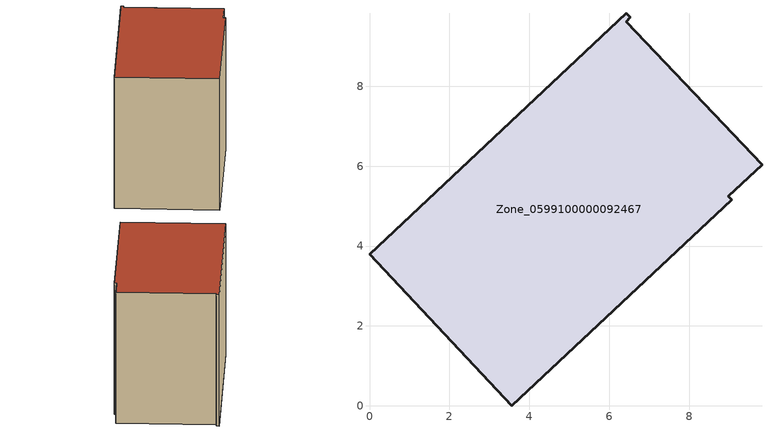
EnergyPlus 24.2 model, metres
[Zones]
Zone_0599100000092467
 floor ground (C_G): 6.43,9.83 6.53,9.72 6.42,9.62 9.82,6.03 8.98,5.25 9.07,5.16 3.56,0 0,3.8 z0
 wall outside (C_F): 3.56,0 9.07,5.16 8.98,5.25 9.82,6.03 6.42,9.62 6.53,9.72 6.43,9.83 0,3.8 3.56,0 z0:7.05
 roof outside (C_R): 6.53,9.72 6.43,9.83 0,3.8 3.56,0 9.07,5.16 8.98,5.25 9.82,6.03 6.42,9.62 z7.05
[BUILDING]
Pand.0599100000092467: North Axis=0; Terrain=City; Loads Convergence Tolerance Value=0.04; Temperature Convergence Tolerance Value=0.4; Solar Distribution=FullExterior; Maximum Number of Warmup Days=25; Minimum Number of Warmup Days=1
[Site:Location]
Rotterdam.The.Hague.AP_ZH_NLD Design_Conditions: Latitude=51.96; Longitude=4.45; Time Zone=1; Elevation=-4.5
[SITE:GROUNDTEMPERATURE:BUILDINGSURFACE]
18, 18, 18, 18, 18, 18, 18, 18, 18, 18, 18, 18
[MATERIAL] Thermal Absorptance=0.9; Solar Absorptance=0.7; Visible Absorptance=0.7
Name | Roughness | Thickness | Conductivity | Density | Specific Heat
G.TI.1946 | MediumSmooth | 0.15 | 1 | 540 | 1210
F.TI.1946 | Rough | 0.3 | 0.857143 | 1920 | 840
R.TI.1946 | MediumRough | 0.2 | 0.1 | 1500 | 1000
[CONSTRUCTION]
C_G: G.TI.1946
C_F: F.TI.1946
C_R: R.TI.1946
[ZONE]
Zone_0599100000092467: Type=1; Multiplier=1; Ceiling Height=Autocalculate; Volume=Autocalculate; Floor Area=autocalculate; Part of Total Floor Area=Yes
[ZONEINFILTRATION:DESIGNFLOWRATE]
Infil_Zone_0599100000092467: Zone or ZoneList or Space or SpaceList=Zone_0599100000092467; Schedule=AlwaysOn; Design Flow Rate Calculation Method=Flow/Area; Flow Rate per Floor Area=0.003; Constant Term Coefficient=1; Temperature Term Coefficient=0; Velocity Term Coefficient=0; Velocity Squared Term Coefficient=0
[HVACTEMPLATE:ZONE:IDEALLOADSAIRSYSTEM]
Zone_0599100000092467: Maximum Heating Supply Air Temperature=50; Minimum Cooling Supply Air Temperature=13; Maximum Heating Supply Air Humidity Ratio=0.0156; Minimum Cooling Supply Air Humidity Ratio=0.0077; Heating Limit=NoLimit; Cooling Limit=NoLimit; Dehumidification Control Type=ConstantSensibleHeatRatio; Cooling Sensible Heat Ratio=0.7; Dehumidification Setpoint=60; Humidification Control Type=None; Humidification Setpoint=30; Outdoor Air Method=None; Outdoor Air Flow Rate per Person=0.00944; Outdoor Air Flow Rate per Zone Floor Area=0; Outdoor Air Flow Rate per Zone=0; Demand Controlled Ventilation Type=None; Outdoor Air Economizer Type=NoEconomizer; Heat Recovery Type=None; Sensible Heat Recovery Effectiveness=0.7; Latent Heat Recovery Effectiveness=0.65
[ZONECONTROL:THERMOSTAT]
ThermostatControl_Zone_0599100000092467: Zone or ZoneList=Zone_0599100000092467; Control Type Schedule=DualSetpointControlType; Control 1=Thermostat_Zone_0599100000092467; Temperature Difference Between Cutout And Setpoint=0
[THERMOSTATSETPOINT:DUALSETPOINT]
Thermostat_Zone_0599100000092467: Heating Setpoint Temperature Schedule=HeatingSetpoint_Zone_0599100000092467; Cooling Setpoint Temperature Schedule=CoolingSetpoint_Zone_0599100000092467
[SCHEDULE:COMPACT]
HeatingSetpoint_Zone_0599100000092467: Through: 12/31, For: AllDays, Until: 24:00, 21
CoolingSetpoint_Zone_0599100000092467: Through: 12/31, For: AllDays, Until: 24:00, 24
DualSetpointControlType: Through: 12/31, For: AllDays, Until: 24:00, 4
AlwaysOn: Through: 12/31, For: AllDays, Until: 24:00, 1
